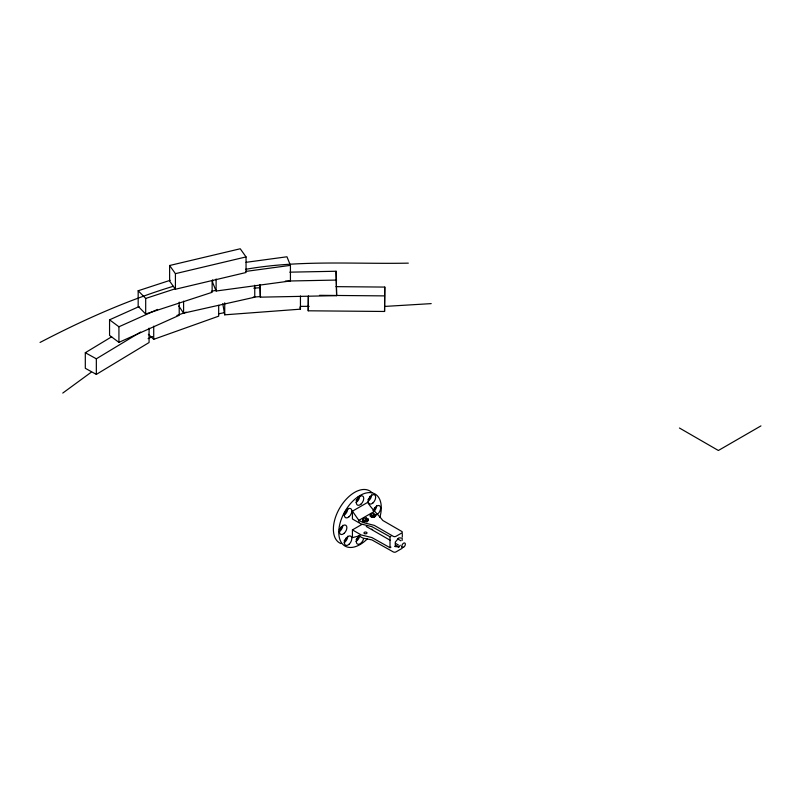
<?xml version="1.0" encoding="UTF-8"?>
<svg xmlns="http://www.w3.org/2000/svg" width="801" height="801" viewBox="0 0 801 801"><rect width="100%" height="100%" fill="white"/><g stroke="black" fill="none" stroke-linecap="round" stroke-linejoin="round"><path stroke-width="1.2" d="M335.989 286.648L384.79 287.078L384.56 311.469L308.225 310.798L308.455 295.99M384.56 311.469L384.79 287.078M362.563 521.061L363.344 518.437L366.267 517.977L368.41 519.218L368.41 520.149M363.033 520.98L363.344 518.437M368.41 519.218L367.629 520.91L364.705 521.361L362.563 520.119M370.763 514.152L369.982 515.834L372.125 517.076L375.048 516.625L375.839 514.933L373.697 513.691L370.763 514.152L370.452 516.695M394.853 546.402L398.858 547.033L400.3 545.231M395.304 546.662L395.304 542.067L398.858 537.861L402.182 538.102L402.182 540.395M62.768 393.071L91.024 372.375M149.076 328.14L149.076 342.528L96.34 374.397L85.306 368.3L85.306 352.72L111.669 336.78M96.34 374.397L96.34 358.808L140.646 332.035M352.42 511.178L367.649 502.387C371.974 509.356 377.962 514.232 382.818 520.49L401.752 531.423A1.912 1.101 0 0 1 401.752 532.985L395.964 536.32A1.912 1.101 0 0 1 393.261 536.32L374.327 525.396L363.093 522.532L358.848 520.35L352.42 511.178L352.42 518.978L361.111 523.994L371.924 526.668L390.007 536.78L390.948 536.239M358.848 520.35L374.087 511.559M401.752 547.013A1.912 1.101 0 0 1 401.752 548.565L395.964 551.909A1.912 1.101 0 0 1 393.261 551.909L371.924 539.914L363.093 538.122L358.848 535.939L352.42 537.671L352.42 529.882L361.942 524.385M352.42 529.882L361.111 534.908L371.924 537.581L390.007 547.694L390.948 547.143M760.95 425.902L718.377 450.492L679.448 428.014M40.05 342.438C82.793 320.18 126.979 300.305 173.176 286.327M148.075 338.663L152.57 336.56M179.214 302.127L179.214 315.314L118.928 342.357L109.557 335.389L109.557 319.809L139.134 306.543M109.557 319.809L118.928 326.768L157.607 309.426M176.921 315.464L186.202 312.16M148.365 334.317L153.722 339.324L218.683 316.165L218.683 305.381M212.135 280.32L212.135 292.305L145.692 314.012L138.172 306.342L138.172 290.763L170.213 280.29M138.172 290.763L145.692 298.433L175.359 288.74M169.622 265.501L240.25 248.771L246.047 256.921L246.047 272.51L175.419 289.241L169.622 281.091L169.622 265.501L175.419 273.662L175.419 289.241M175.419 273.662L246.047 256.921M211.334 291.344L216.16 290.262M178.753 305.952L183.589 313.151L254.758 297.201L254.758 285.216M218.503 313.862L224.35 312.66M370.763 516.014L373.697 515.564L375.409 516.555M363.344 520.3L366.267 519.849L367.979 520.84M245.476 269.356C299.304 259.764 354.012 264.21 408.32 263.139M246.067 262.317L286.948 256.781L290.433 265.361L290.433 280.951L216.11 291.023L212.615 282.443L212.615 280.04M245.837 271.409L290.433 265.361M431.208 303.619L384.57 306.433M253.797 288.18L260.005 287.719M253.276 297.111L260.725 296.55M222.768 303.689L224.731 314.823L300.445 309.166L300.445 295.98M289.812 272.17L336.1 271.249L336.62 295.649L260.325 297.161L259.794 284.755M285.336 281.081L336.62 280.06M300.555 306.352L309.156 306.352M319.489 295.319L384.56 295.889M85.306 352.72L96.34 358.808M397.666 538.913L400.941 540.805M366.267 526.467L390.427 540.425M395.394 543.288L398.477 545.07M396.275 545.541L398.858 547.033M299.954 306.983L300.445 309.166M336.62 295.649L336.1 271.249M402.312 533.746L402.312 536.87M390.007 536.78L390.007 547.694M375.839 514.933L375.839 515.864M373.697 513.691L373.697 515.564M366.267 517.977L366.267 519.849M364.705 521.361L364.705 522.292M308.225 296.41L308.225 310.798M260.325 285.176L260.325 297.161M224.731 302.838L224.731 314.823M216.11 279.028L216.11 291.023M183.589 301.156L183.589 313.151M153.722 326.137L153.722 339.324M145.692 298.433L145.692 314.012M118.928 326.768L118.928 342.357M359.549 522.252A2.473 1.432 -60 0 1 358.478 521.851M371.404 517.106A1.522 0.881 0 0 1 372.876 516.375A1.522 0.881 0 0 1 374.397 517.076M371.824 517.096A1.522 0.881 0 0 1 373.987 517.096M372.645 529.501A1.522 0.881 0 0 1 371.634 529.121M364.075 521.211A1.522 0.881 0 0 1 366.067 520.73A1.522 0.881 0 0 1 366.898 521.872M364.075 521.671A1.522 0.881 0 0 1 365.606 521.131A1.522 0.881 0 0 1 366.978 521.811M367.269 538.933A30.058 17.352 -60 0 1 338.903 534.868A30.058 17.352 -60 0 1 362.833 494.087A30.058 17.352 -60 0 1 379.834 517.516M373.456 510.708A5.247 3.034 -60 0 1 377.822 505.611A5.247 3.034 -60 0 1 380.585 508.705A5.247 3.034 -60 0 1 376.901 514.572M363.484 539.093A5.247 3.034 -60 0 1 359.108 544.189A5.247 3.034 -60 0 1 356.355 541.096A5.247 3.034 -60 0 1 360.029 535.228M359.699 496.069A5.247 3.034 -60 0 1 355.984 502.497M371.624 494.888A5.247 3.034 -60 0 1 367.909 501.316M376.57 505.811A5.247 3.034 -60 0 1 373.526 511.779M359.639 535.849A5.247 3.034 -60 0 1 355.984 541.456M347.764 536.209A5.247 3.034 -60 0 1 344.06 542.637M342.828 525.286A5.247 3.034 -60 0 1 339.113 531.714M347.694 507.834A5.247 3.034 -60 0 1 344.06 515.093M340.996 543.609A30.058 17.352 -60 0 1 340.195 507.233A30.058 17.352 -60 0 1 371.944 492.675M341.286 526.577A3.114 1.792 -60 0 1 339.213 529.912M346.112 538.072A3.114 1.792 -60 0 1 344.08 540.875M358.157 536.32A3.114 1.792 -60 0 1 356.085 539.654M374.908 507.674A3.114 1.792 -60 0 1 372.956 510.437M370.082 496.24A3.114 1.792 -60 0 1 367.939 499.554M358.187 496.83A3.114 1.792 -60 0 1 356.886 500.014M356.505 500.385A3.114 1.792 -60 0 1 356.085 500.695M346.222 510.017A3.114 1.792 -60 0 1 344.951 512.61M344.52 513.02A3.114 1.792 -60 0 1 344.08 513.331M403.514 547.263A2.473 1.432 -60 0 0 405.166 543.368A2.473 1.432 -60 0 0 402.142 544.93A2.473 1.432 -60 0 0 403.514 547.263M364.495 533.586A1.522 0.881 0 0 0 366.988 533.076A1.522 0.881 0 0 0 364.976 532.084A1.522 0.881 0 0 0 364.495 533.586M360.991 504.139A5.247 3.034 -60 0 0 362.663 496.009A5.247 3.034 -60 0 0 356.445 501.516A5.247 3.034 -60 0 0 360.991 504.139M372.926 502.958A5.247 3.034 -60 0 0 374.588 494.828A5.247 3.034 -60 0 0 368.38 500.335A5.247 3.034 -60 0 0 372.926 502.958M349.066 544.279A5.247 3.034 -60 0 0 350.728 536.149A5.247 3.034 -60 0 0 344.52 541.656A5.247 3.034 -60 0 0 349.066 544.279M344.13 533.356A5.247 3.034 -60 0 0 345.792 525.226A5.247 3.034 -60 0 0 339.584 530.733A5.247 3.034 -60 0 0 344.13 533.356M349.066 516.725A5.247 3.034 -60 0 0 350.728 508.595A5.247 3.034 -60 0 0 344.52 514.102A5.247 3.034 -60 0 0 349.066 516.725"/></g></svg>
